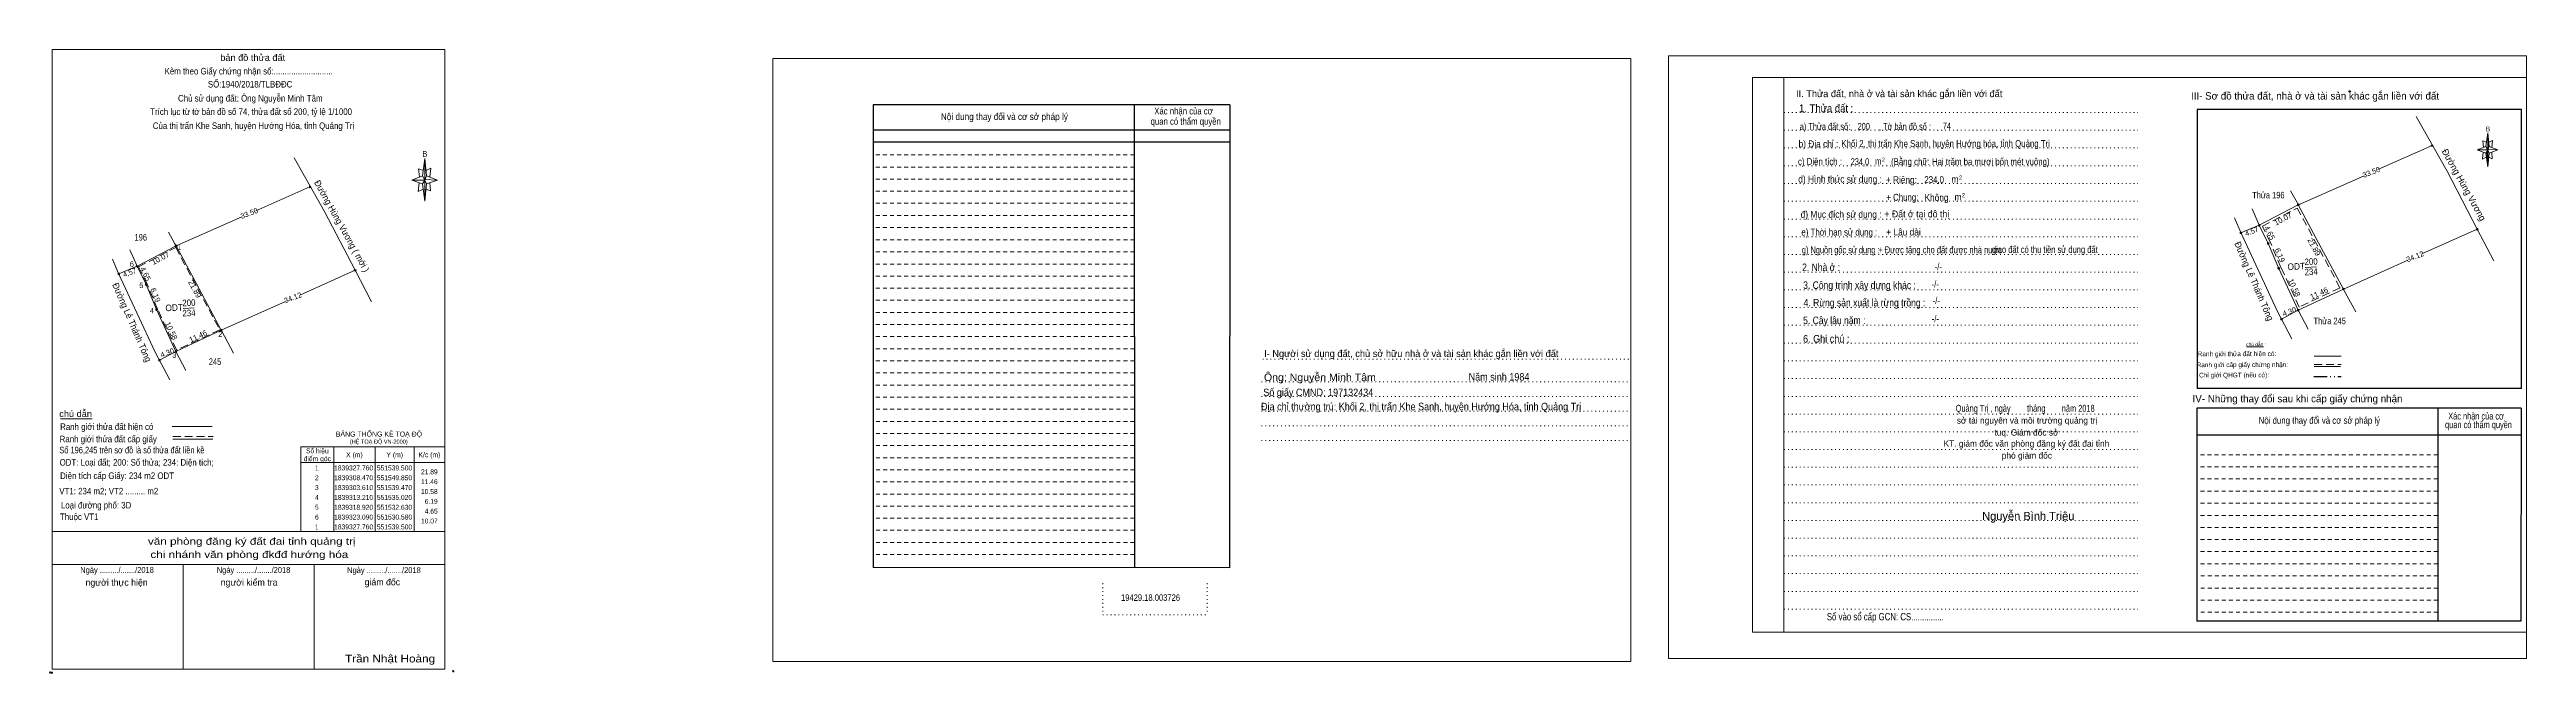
# Model space of a CAD drawing. Header units: metres. Extents: x 551510 to 552078, y 1839230 to 1839373.
import ezdxf
from ezdxf.enums import TextEntityAlignment as Align

# ---------------------------------------------------------------- set-up
doc = ezdxf.new("R2010")
doc.units = ezdxf.units.M
doc.header["$LTSCALE"] = 0.6
doc.header["$PDMODE"] = 32
doc.header["$PDSIZE"] = 0.3
for name, pattern in [('DASH_DOUBLE_DOT', [9.2, 5, -1.2, 0.3, -1.2, 0.3, -1.2]), ('DOTTED', [1.5, 0.3, -1.2]), ('MEDIUM_DASHED', [4.5, 3, -1.5]), ('SHORT_DASHED', [2.7, 1.5, -1.2])]:
    doc.linetypes.add(name, pattern=pattern)
for name, color, linetype, lineweight in [('1', 7, 'DOTTED', 13), ('10', 7, 'Continuous', 13), ('11', 7, 'Continuous', 13), ('17', 7, 'Continuous', 13), ('2', 7, 'SHORT_DASHED', 13), ('28', 7, 'Continuous', 25), ('5', 7, 'Continuous', 13), ('55', 7, 'Continuous', 13), ('6', 7, 'Continuous', 13), ('63', 7, 'Continuous', 13), ('8', 7, 'Continuous', 13)]:
    doc.layers.add(name, color=color, linetype=linetype, lineweight=lineweight)
doc.layers.add('18', color=7, linetype='Continuous')
doc.layers.add('62', color=7, linetype='Continuous')

msp = doc.modelspace()

# ---------------------------------------------------------------- hatches: boundary and pattern name
at = {"layer": '63'}
for points in [[(552056.7, 1839350.71, 1), (552056.3, 1839350.71, 1)], [(551570.37, 1839341.29, 1), (551569.97, 1839341.29, 1)], [(552026.03, 1839337.18, 1), (552025.63, 1839337.18, 1)], [(552012.89, 1839330.78, 1), (552012.49, 1839330.78, 1)], [(552017.11, 1839332.51, 1), (552016.71, 1839332.51, 1)], [(552067.06, 1839331.6, 1), (552066.66, 1839331.6, 1)], [(551539.7, 1839327.76, 1), (551539.3, 1839327.76, 1)], [(552019.16, 1839328.34, 1), (552018.76, 1839328.34, 1)], [(551526.56, 1839321.36, 1), (551526.16, 1839321.36, 1)], [(551530.78, 1839323.09, 1), (551530.38, 1839323.09, 1)], [(551532.83, 1839318.92, 1), (551532.43, 1839318.92, 1)], [(551580.73, 1839322.18, 1), (551580.33, 1839322.18, 1)], [(552021.55, 1839322.63, 1), (552021.15, 1839322.63, 1)], [(551535.22, 1839313.21, 1), (551534.82, 1839313.21, 1)], [(552026, 1839313.03, 1), (552025.6, 1839313.03, 1)], [(552036.38, 1839317.89, 1), (552035.98, 1839317.89, 1)], [(551550.05, 1839308.47, 1), (551549.65, 1839308.47, 1)], [(552022.2, 1839311.01, 1), (552021.8, 1839311.01, 1)], [(551535.87, 1839301.59, 1), (551535.47, 1839301.59, 1)], [(551539.67, 1839303.61, 1), (551539.27, 1839303.61, 1)]]:
    msp.add_hatch(color=256, dxfattribs=at).paths.add_polyline_path(points)
at = {"layer": '8'}
for points in [[(552069.24, 1839353.65), (552069.56, 1839350.53), (552069.24, 1839349.73)], [(552069.24, 1839349.73), (552069.24, 1839345.89), (552068.84, 1839349.01)]]:
    msp.add_hatch(color=256, dxfattribs=at).paths.add_polyline_path(points)

# ---------------------------------------------------------------- linework, layer by layer
at = {"layer": '1', "linetype": 'Continuous'}
for p, q in [((551900.74, 1839366.33), (552078.13, 1839366.33)), ((551900.74, 1839366.33), (551900.74, 1839239.35)), ((552078.13, 1839366.33), (552078.13, 1839238.3)), ((551900.74, 1839239.35), (552078.13, 1839239.35))]:
    msp.add_line(p, q, dxfattribs=at)
at = {"layer": '1'}
for p, q in [((551907.94, 1839366.33), (551907.94, 1839239.35)), ((551907.94, 1839366.33), (551907.94, 1839239.35)), ((551908.01, 1839358.27), (551989.03, 1839358.27)), ((551908.01, 1839354.22), (551989.03, 1839354.22)), ((551908.01, 1839350.18), (551989.03, 1839350.18)), ((551908.01, 1839346.11), (551989.03, 1839346.11)), ((551908.01, 1839342.05), (551989.03, 1839342.05)), ((551908.01, 1839337.99), (551989.03, 1839337.99)), ((551908.01, 1839333.92), (551989.03, 1839333.92)), ((551908.01, 1839329.87), (551989.03, 1839329.87)), ((551908.01, 1839325.81), (551989.03, 1839325.81)), ((551908.01, 1839321.75), (551989.03, 1839321.75)), ((551908.01, 1839317.68), (551989.03, 1839317.68)), ((551908.01, 1839313.65), (551989.03, 1839313.65)), ((551908.01, 1839309.59), (551989.03, 1839309.59)), ((551788.51, 1839301.83), (551872.89, 1839301.83)), ((551908.01, 1839305.51), (551989.03, 1839305.51)), ((551908.01, 1839301.46), (551989.03, 1839301.46)), ((551788.23, 1839296.66), (551872.61, 1839296.66)), ((551908.01, 1839297.39), (551989.03, 1839297.39)), ((551788.23, 1839293.31), (551872.61, 1839293.31)), ((551788.23, 1839289.95), (551872.61, 1839289.95)), ((551908.01, 1839293.33), (551989.03, 1839293.33)), ((551788.23, 1839286.59), (551872.61, 1839286.59)), ((551908.01, 1839289.28), (551989.03, 1839289.28)), ((551908.01, 1839285.22), (551989.03, 1839285.22)), ((551788.23, 1839283.25), (551872.61, 1839283.25)), ((551908.01, 1839281.15), (551989.03, 1839281.15)), ((551908.01, 1839277.09), (551989.03, 1839277.09)), ((551908.01, 1839273.04), (551989.03, 1839273.04)), ((551908.01, 1839268.99), (551989.03, 1839268.99)), ((551908.01, 1839264.92), (551989.03, 1839264.92)), ((551908.01, 1839260.86), (551989.03, 1839260.86)), ((551908.01, 1839256.79), (551989.03, 1839256.79)), ((551751.87, 1839250.53), (551751.87, 1839243.34)), ((551775.82, 1839250.53), (551775.82, 1839243.34)), ((551908.01, 1839252.75), (551989.03, 1839252.75)), ((551908.01, 1839248.69), (551989.03, 1839248.69)), ((551908.01, 1839244.63), (551989.03, 1839244.63)), ((551751.87, 1839243.34), (551775.82, 1839243.34))]:
    msp.add_line(p, q, dxfattribs=at)
at = {"layer": '1', "linetype": 'Continuous'}
for points in [[(551676.27, 1839232.67), (551872.91, 1839232.67), (551872.91, 1839370.66), (551676.27, 1839370.66)], [(551676.27, 1839370.66), (551872.91, 1839370.66), (551872.91, 1839232.67), (551676.27, 1839232.67)], [(551676.27, 1839232.67), (551872.91, 1839232.67), (551872.91, 1839370.66), (551676.27, 1839370.66)], [(551881.49, 1839233.31), (552078.13, 1839233.31), (552078.13, 1839371.31), (551881.49, 1839371.31)], [(551907.94, 1839366.33), (552078.13, 1839366.33), (552078.13, 1839239.35), (551907.94, 1839239.35)]]:
    msp.add_lwpolyline(points, close=True, dxfattribs=at)
at = {"layer": '1', "linetype": 'MEDIUM_DASHED'}
msp.add_lwpolyline([(551539.4, 1839327.42), (551549.5, 1839308.58), (551539.59, 1839303.94), (551535.25, 1839313.31), (551532.86, 1839319.02), (551530.91, 1839322.98)], close=True, dxfattribs=at)
at = {"layer": '10'}
for p, q in [((552016.91, 1839332.51), (552015.25, 1839336.27)), ((552016.91, 1839332.51), (552025.83, 1839337.18)), ((552024.06, 1839340.35), (552025.57, 1839337.68)), ((552025.57, 1839337.68), (552025.85, 1839337.19)), ((551537.73, 1839330.93), (551539.24, 1839328.26)), ((552012.65, 1839330.86), (552011.22, 1839334.16)), ((552012.69, 1839330.78), (552016.91, 1839332.51)), ((552016.91, 1839332.51), (552018.96, 1839328.34)), ((551526.32, 1839321.44), (551524.89, 1839324.74)), ((551530.58, 1839323.09), (551528.92, 1839326.85)), ((551530.58, 1839323.09), (551539.5, 1839327.76)), ((551539.24, 1839328.26), (551539.52, 1839327.77)), ((552018.96, 1839328.34), (552021.35, 1839322.63)), ((552036.18, 1839317.89), (552031.11, 1839327.34)), ((551526.36, 1839321.36), (551530.58, 1839323.09)), ((551530.58, 1839323.09), (551532.63, 1839318.92)), ((552027.42, 1839322.85), (552029.98, 1839322.98)), ((551541.09, 1839313.43), (551543.65, 1839313.56)), ((551549.85, 1839308.47), (551544.78, 1839317.92)), ((552022, 1839311.01), (552025.8, 1839313.03)), ((552036.18, 1839317.89), (552025.8, 1839313.03)), ((552028.09, 1839308.68), (552025.8, 1839313.03)), ((552039, 1839312.64), (552036.22, 1839317.82)), ((551549.85, 1839308.47), (551539.47, 1839303.61)), ((551552.67, 1839303.22), (551549.89, 1839308.4)), ((551535.67, 1839301.59), (551539.47, 1839303.61)), ((551541.76, 1839299.26), (551539.47, 1839303.61))]:
    msp.add_line(p, q, dxfattribs=at)
for points in [[(552012.65, 1839330.86), (552021.03, 1839312.88), (552024.35, 1839306.51)], [(551526.32, 1839321.44), (551534.7, 1839303.46), (551538.02, 1839297.09)], [(551532.63, 1839318.92), (551535.02, 1839313.21), (551539.47, 1839303.61)]]:
    msp.add_lwpolyline(points, dxfattribs=at)
at = {"layer": '11'}
msp.add_line((552021.35, 1839322.63), (552025.8, 1839313.03), dxfattribs=at)
at = {"layer": '11', "linetype": 'MEDIUM_DASHED'}
msp.add_lwpolyline([(552025.61, 1839336.44), (552035.42, 1839318.14), (552026.07, 1839313.76), (552021.85, 1839322.85), (552019.46, 1839328.56), (552017.64, 1839332.27)], close=True, dxfattribs=at)
at = {"layer": '17'}
msp.add_line((551513.03, 1839288.18), (551520.27, 1839288.18), dxfattribs=at)
at = {"layer": '2', "linetype": 'Continuous', "lineweight": 25}
for p, q in [((551780.98, 1839360.08), (551699.27, 1839360.08)), ((551699.27, 1839360.08), (551699.27, 1839254.17)), ((551759.09, 1839360.08), (551759.12, 1839254.07)), ((551780.98, 1839354.29), (551699.36, 1839354.29)), ((551780.98, 1839351.51), (551699.36, 1839351.51))]:
    msp.add_line(p, q, dxfattribs=at)
at = {"layer": '2'}
for p, q in [((551759.09, 1839348.59), (551699.25, 1839348.59)), ((551759.09, 1839345.81), (551699.25, 1839345.81)), ((551759.09, 1839345.81), (551699.27, 1839345.81)), ((551759.09, 1839343.04), (551699.27, 1839343.04)), ((551759.09, 1839340.27), (551699.27, 1839340.27)), ((551759.09, 1839337.51), (551699.27, 1839337.51)), ((551759.09, 1839334.72), (551699.27, 1839334.72)), ((551759.09, 1839331.95), (551699.27, 1839331.95)), ((551759.11, 1839329.19), (551699.27, 1839329.19)), ((551759.11, 1839326.4), (551699.27, 1839326.4)), ((551759.11, 1839323.62), (551699.27, 1839323.62)), ((551759.11, 1839320.87), (551699.27, 1839320.87)), ((551759.11, 1839318.09), (551699.27, 1839318.09)), ((551759.11, 1839315.33), (551699.27, 1839315.33)), ((551759.11, 1839312.55), (551699.27, 1839312.55)), ((551759.11, 1839309.78), (551699.27, 1839309.78)), ((551759.11, 1839307.01), (551699.27, 1839307.01)), ((551759.11, 1839304.23), (551699.27, 1839304.23)), ((551759.11, 1839301.46), (551699.27, 1839301.46)), ((551759.11, 1839298.69), (551699.27, 1839298.69)), ((551759.11, 1839295.91), (551699.27, 1839295.91)), ((551759.11, 1839293.14), (551699.27, 1839293.14)), ((551759.12, 1839290.37), (551699.27, 1839290.37)), ((551759.12, 1839287.6), (551699.27, 1839287.6)), ((551759.12, 1839284.83), (551699.27, 1839284.83)), ((551759.12, 1839282.06), (551699.27, 1839282.06)), ((551759.12, 1839279.28), (551699.27, 1839279.28)), ((551759.12, 1839276.52), (551699.27, 1839276.52)), ((551759.12, 1839273.75), (551699.27, 1839273.75)), ((552057.79, 1839277.17), (552002.62, 1839277.17)), ((552057.79, 1839274.41), (552002.62, 1839274.41)), ((551759.12, 1839270.96), (551699.27, 1839270.96)), ((551759.12, 1839268.19), (551699.27, 1839268.19)), ((552057.79, 1839271.63), (552002.62, 1839271.63)), ((552057.79, 1839268.87), (552002.62, 1839268.87)), ((551759.12, 1839265.41), (551699.27, 1839265.41)), ((551759.12, 1839262.66), (551699.27, 1839262.66)), ((552057.81, 1839266.09), (552002.62, 1839266.09)), ((552057.81, 1839263.31), (552002.62, 1839263.31)), ((551759.12, 1839259.88), (551699.27, 1839259.88)), ((551759.12, 1839257.11), (551699.27, 1839257.11)), ((552057.81, 1839260.55), (552002.62, 1839260.55)), ((552057.81, 1839257.78), (552002.62, 1839257.78)), ((552057.81, 1839254.99), (552002.62, 1839254.99)), ((552057.84, 1839252.23), (552002.62, 1839252.23)), ((552057.84, 1839249.45), (552002.62, 1839249.45)), ((552057.84, 1839246.7), (552002.62, 1839246.7)), ((552057.84, 1839243.91), (552002.62, 1839243.91))]:
    msp.add_line(p, q, dxfattribs=at)
at = {"layer": '2', "linetype": 'Continuous', "lineweight": 25}
msp.add_lwpolyline([(551780.98, 1839360.08), (551780.93, 1839254.05), (551699.27, 1839254.17)], dxfattribs=at)
at = {"layer": '28'}
for p, q in [((552002.69, 1839358.99), (552002.69, 1839295.12)), ((552076.98, 1839295.12), (552002.69, 1839295.12)), ((552057.79, 1839290.63), (552057.84, 1839241.87)), ((552076.91, 1839290.63), (552076.87, 1839241.87)), ((552076.91, 1839284.43), (552002.62, 1839284.43)), ((552076.87, 1839241.87), (552002.62, 1839241.87))]:
    msp.add_line(p, q, dxfattribs=at)
at = {"layer": '28', "linetype": 'SHORT_DASHED', "lineweight": 13}
msp.add_line((552057.79, 1839279.95), (552002.62, 1839279.95), dxfattribs=at)
at = {"layer": '28'}
for points in [[(552076.98, 1839295.12), (552076.98, 1839358.99), (552002.69, 1839358.99)], [(552076.91, 1839290.63), (552002.62, 1839290.63), (552002.62, 1839241.87)]]:
    msp.add_lwpolyline(points, dxfattribs=at)
msp.add_point((552037.63, 1839363.12), dxfattribs=at)
at = {"layer": '5'}
for p, q in [((551595.98, 1839343.84), (551596.48, 1839347.74)), ((551595.98, 1839341.94), (551593.48, 1839342.84)), ((551596.88, 1839341.94), (551596.48, 1839338.04)), ((551596.88, 1839343.84), (551599.38, 1839342.84)), ((551597.68, 1839342.24), (551597.78, 1839340.34)), ((551597.78, 1839340.34), (551596.78, 1839340.74)), ((551511.11, 1839262.4), (551601.11, 1839262.4)), ((551511.11, 1839254.8), (551600.91, 1839254.8)), ((551511.11, 1839254.8), (551600.91, 1839254.8)), ((551511.11, 1839254.8), (551600.91, 1839254.8)), ((551541.11, 1839230.9), (551541.11, 1839254.8)), ((551571.11, 1839230.9), (551571.11, 1839254.8))]:
    msp.add_line(p, q, dxfattribs=at)
for points in [[(551511.11, 1839372.7), (551601.11, 1839372.7), (551601.11, 1839230.9), (551511.11, 1839230.9)], [(551596.48, 1839347.74), (551596.88, 1839343.84), (551596.48, 1839342.84)], [(551596.48, 1839342.84), (551593.48, 1839342.84), (551595.98, 1839343.84), (551596.88, 1839341.94), (551599.38, 1839342.84), (551596.48, 1839342.94)], [(551596.48, 1839342.84), (551596.48, 1839338.04), (551595.98, 1839341.94)]]:
    msp.add_lwpolyline(points, close=True, dxfattribs=at)
for points in [[(551596.48, 1839342.84), (551595.98, 1839343.84), (551593.48, 1839342.84)], [(551595.18, 1839342.24), (551594.98, 1839340.24), (551596.08, 1839340.74)], [(551596.18, 1839345.04), (551595.08, 1839345.44), (551595.28, 1839343.54)], [(551596.48, 1839342.84), (551596.88, 1839341.94), (551599.38, 1839342.84)], [(551596.78, 1839345.04), (551597.88, 1839345.54), (551597.68, 1839343.54)], [(551601.11, 1839230.9), (551511.11, 1839230.9), (551511.11, 1839254.8)]]:
    msp.add_lwpolyline(points, dxfattribs=at)
for p in [(551510.64, 1839230.13), (551511.04, 1839230.06)]:
    msp.add_point(p, dxfattribs=at)
at = {"layer": '55'}
for p, q in [((552056.5, 1839350.71), (552044.06, 1839345.22)), ((551570.17, 1839341.29), (551557.73, 1839335.8)), ((552040.9, 1839343.83), (552025.85, 1839337.19)), ((551554.57, 1839334.41), (551539.52, 1839327.77)), ((552066.86, 1839331.6), (552054.17, 1839325.93)), ((552050.91, 1839324.47), (552036.18, 1839317.89)), ((551580.53, 1839322.18), (551567.84, 1839316.51)), ((551564.58, 1839315.05), (551549.85, 1839308.47)), ((552013.95, 1839304.64), (552017.83, 1839304.63)), ((552029.46, 1839302.56), (552035.68, 1839302.56)), ((552029.51, 1839300.19), (552035.5, 1839300.19)), ((552029.51, 1839300.19), (552035.5, 1839300.19))]:
    msp.add_line(p, q, dxfattribs=at)
at = {"layer": '55', "linetype": 'DASH_DOUBLE_DOT', "lineweight": 25}
msp.add_line((552029.42, 1839297.89), (552035.65, 1839297.89), dxfattribs=at)
at = {"layer": '55', "linetype": 'MEDIUM_DASHED'}
msp.add_line((552029.5, 1839300.59), (552035.63, 1839300.59), dxfattribs=at)
at = {"layer": '6'}
for p, q in [((551538.63, 1839286.44), (551547.77, 1839286.44)), ((551538.77, 1839283.51), (551547.91, 1839283.51))]:
    msp.add_line(p, q, dxfattribs=at)
at = {"layer": '6', "linetype": 'MEDIUM_DASHED'}
msp.add_line((551538.77, 1839284.13), (551547.97, 1839284.13), dxfattribs=at)
at = {"layer": '6'}
msp.add_point((551603.01, 1839230.4), dxfattribs=at)
at = {"layer": '63'}
for p, q in [((552031.11, 1839327.34), (552025.83, 1839337.18)), ((551544.78, 1839317.92), (551539.5, 1839327.76)), ((551575.64, 1839281.75), (551575.64, 1839262.4)), ((551585.09, 1839281.75), (551585.09, 1839262.4)), ((551594.09, 1839281.75), (551594.09, 1839262.4)), ((551568.08, 1839278.15), (551601.11, 1839278.15))]:
    msp.add_line(p, q, dxfattribs=at)
for points in [[(552052.85, 1839357.36), (552059.92, 1839344.88), (552066.86, 1839331.6), (552070.63, 1839324.38)], [(551566.52, 1839347.94), (551573.59, 1839335.46), (551580.53, 1839322.18), (551584.3, 1839314.96)]]:
    msp.add_lwpolyline(points, dxfattribs=at)
msp.add_lwpolyline([(551568.08, 1839281.75), (551601.11, 1839281.75), (551601.11, 1839262.4), (551568.08, 1839262.4)], close=True, dxfattribs=at)
for centre in [(552056.5, 1839350.71), (551570.17, 1839341.29), (552012.69, 1839330.78), (552016.91, 1839332.51), (552066.86, 1839331.6), (552018.96, 1839328.34), (551526.36, 1839321.36), (551530.58, 1839323.09), (551532.63, 1839318.92), (551580.53, 1839322.18), (552025.8, 1839313.03), (552036.18, 1839317.89), (551549.85, 1839308.47), (552022, 1839311.01), (551535.67, 1839301.59), (551539.47, 1839303.61)]:
    msp.add_circle(centre, 0.2, dxfattribs=at)
at = {"layer": '63', "linetype": 'MEDIUM_DASHED'}
for centre in [(552025.83, 1839337.18), (551539.5, 1839327.76), (552021.35, 1839322.63), (551535.02, 1839313.21)]:
    msp.add_circle(centre, 0.2, dxfattribs=at)
at = {"layer": '8'}
for p, q in [((552068.84, 1839350.53), (552069.24, 1839353.65)), ((552068.84, 1839349.01), (552066.84, 1839349.73)), ((552069.56, 1839349.01), (552069.24, 1839345.89)), ((552070.28, 1839347.73), (552069.48, 1839348.05)), ((552069.56, 1839350.53), (552071.56, 1839349.73)), ((552070.2, 1839349.25), (552070.28, 1839347.73))]:
    msp.add_line(p, q, dxfattribs=at)
for points in [[(552069.24, 1839353.65), (552069.56, 1839350.53), (552069.24, 1839349.73)], [(552069.24, 1839349.73), (552066.84, 1839349.73), (552068.84, 1839350.53), (552069.56, 1839349.01), (552071.56, 1839349.73), (552069.24, 1839349.81)], [(552069.24, 1839349.73), (552069.24, 1839345.89), (552068.84, 1839349.01)]]:
    msp.add_lwpolyline(points, close=True, dxfattribs=at)
for points in [[(552069.24, 1839349.73), (552068.84, 1839350.53), (552066.84, 1839349.73)], [(552068.2, 1839349.25), (552068.04, 1839347.65), (552068.92, 1839348.05)], [(552069, 1839351.49), (552068.12, 1839351.81), (552068.28, 1839350.29)], [(552069.24, 1839349.73), (552069.56, 1839349.01), (552071.56, 1839349.73)], [(552069.48, 1839351.49), (552070.36, 1839351.89), (552070.2, 1839350.29)]]:
    msp.add_lwpolyline(points, dxfattribs=at)

# ---------------------------------------------------------------- texts
at = {"layer": '1'}
for s, height, width, p in [('BẢNG THỐNG KÊ TOẠ ĐỘ ', 1.15, 0.95, (551576.1, 1839284.12)), ('(HỆ TOẠ ĐỘ VN-2000)', 0.93, 0.9, (551579.3, 1839282.5))]:
    msp.add_text(s, height=height, dxfattribs=dict(at, width=width)).set_placement(p)
at = {"layer": '10'}
for s, height, rotation, p in [('Đường Hùng Vương', 1.5, 299.102, (552063.1459, 1839341.3698)), ('33.50', 1.2, 21.13, (552042.7937, 1839344.0825)), ('33.50', 1.2, 21.13, (551556.4637, 1839334.6625)), ('4.57', 1.2, 21.13, (552015.3837, 1839330.5418)), ('34.12', 1.2, 21.13, (552052.8087, 1839324.7706)), ('4,57', 1.2, 21.13, (551529.0537, 1839321.1218)), ('34.12', 1.2, 21.13, (551566.4787, 1839315.3506)), ('4.30', 1.2, 21.13, (552024.0137, 1839312.1695)), ('4,30', 1.2, 21.13, (551537.6837, 1839302.7495))]:
    msp.add_text(s, height=height, rotation=rotation, dxfattribs=at).set_placement(p, align=Align.CENTER)
for s, rotation, width, p in [('Đường Hùng Vương ( mới )', 299.102, 0.95, (551576.817, 1839331.9448)), ('Đường Lê Thánh Tông', 293.369, 0.95, (552015.0161, 1839319.3925)), ('ODT', 2.831, 0.95, (552025.418, 1839322.3198)), ('200', 2.831, 0.9, (552028.803, 1839323.4233)), ('Đường Lê Thánh Tông', 293.369, 0.95, (551528.6861, 1839309.9725)), ('234', 2.831, 0.9, (552028.823, 1839321.0933)), ('ODT', 2.831, 0.95, (551539.088, 1839312.8998)), ('200', 2.831, 0.9, (551542.473, 1839314.0033)), ('234', 2.831, 0.9, (551542.493, 1839311.6733))]:
    msp.add_text(s, height=1.5, rotation=rotation, dxfattribs=dict(at, width=width)).set_placement(p, align=Align.CENTER)
at = {"layer": '10', "width": 0.85}
for s, p in [('Thửa 196', (552018.985, 1839338.64)), ('196', (551531.4, 1839328.99)), ('Thửa 245', (552033.04, 1839309.84)), ('245', (551548.415, 1839300.53))]:
    msp.add_text(s, height=1.5, dxfattribs=at).set_placement(p, align=Align.CENTER)
at = {"layer": '18'}
for s, height, p in [('II. Thửa đất, nhà ở và tài sản khác gắn liền với đất', 1.58, (551934.38, 1839361.82)), ('sở tài nguyên và môi trường quảng trị', 1.436, (551963.68, 1839287.09)), ('tuq. Giám đốc sở', 1.436, (551963.55, 1839284.35)), ('KT. giám đốc văn phòng đăng ký đất đai tỉnh', 1.436, (551963.53, 1839281.81)), ('phó giám đốc', 1.436, (551963.64, 1839279.07)), ('Nguyễn Bình Triệu', 1.896, (551963.95, 1839264.99))]:
    msp.add_text(s, height=height, dxfattribs=at).set_placement(p, align=Align.CENTER)
for s, height, width, p in [('1. Thửa đất :', 1.8, 0.9, (551917.645, 1839358.37)), ('a) Thửa đất số:              , Tờ bản đồ số : ', 1.581, 0.8, (551926.855, 1839354.31)), ('200', 1.576, 0.8, (551926.26, 1839354.34)), ('74', 1.576, 0.8, (551945.31, 1839354.42)), ('c) Diện tích :                                                   ', 1.581, 0.85, (551928.955, 1839346.29)), ('b) Địa chỉ : ', 1.581, 0.9, (551916.135, 1839350.34)), ('Khối 2, thị trấn Khe Sanh, huyện Hướng hóa, tỉnh Quảng Trị', 1.576, 0.85, (551945.03, 1839350.41)), ('234,0', 1.576, 0.8, (551925.38, 1839346.26)), (' m', 1.581, 0.85, (551929.325, 1839346.34)), ('2', 0.9583, 0.75, (551930.75, 1839347.02)), ('(Bằng chữ: Hai trăm ba mươi bốn mét vuông)', 1.576, 0.85, (551950.68, 1839346.26)), ('d) Hình thức sử dụng :', 1.581, 0.9, (551920.83, 1839342.27)), ('+ Riêng: ', 1.581, 0.9, (551935.145, 1839342.11)), ('234,0', 1.576, 0.85, (551942.395, 1839342.15)), (' m', 1.581, 0.9, (551946.9, 1839342.25)), ('2', 0.9581, 0.8, (551948.445, 1839342.92)), ('đ) Mục đích sử dụng :', 1.581, 0.9, (551921.065, 1839334.2)), ('+ Đất ở tại đô thị', 1.58, 0.95, (551938.41, 1839334.29)), ('       + Chung:', 1.581, 0.85, (551933.35, 1839338.1)), ('Không', 1.581, 0.9, (551942.935, 1839338.05)), (' m', 1.581, 0.9, (551947.59, 1839338.2)), ('2', 0.9581, 0.8, (551949.135, 1839338.89)), ('e) Thời hạn sử dụng :', 1.581, 0.85, (551920.65, 1839330.13)), ('g) Nguồn gốc sử dụng :', 1.581, 0.8, (551920.96, 1839326.07)), ('2. Nhà ở :', 1.725, 0.85, (551916.48, 1839322)), ('+ Được tặng cho đất được nhà nước  ', 1.58, 0.75, (551944.23, 1839326.08)), ('giao đất có thu tiền sử dụng đất', 1.58, 0.75, (551967.75, 1839326.16)), ('3. Công trình xây dựng khác :', 1.725, 0.85, (551925.285, 1839317.92)), ('4. Rừng sản xuất là rừng trồng :', 1.725, 0.85, (551926.43, 1839313.91)), ('5. Cây lâu năm :', 1.725, 0.85, (551919.505, 1839309.86)), ('6. Ghi chú :', 1.725, 0.9, (551917.655, 1839305.64)), ('Quảng Trị , ngày        tháng        năm 2018', 1.58, 0.8, (551963.24, 1839289.8)), ('19429.18.003726', 1.48, 0.85, (551762.805, 1839246.52)), ('Số vào sổ cấp GCN: CS...............', 1.676, 0.8, (551931.195, 1839242.06))]:
    msp.add_text(s, height=height, dxfattribs=dict(at, width=width)).set_placement(p, align=Align.CENTER)
at = {"layer": '2'}
for s, width, p in [('Nội dung thay đổi và cơ sở pháp lý', 0.9, (551729.32, 1839356.58)), ('Nội dung thay đổi và cơ sở pháp lý', 0.9, (551729.32, 1839356.58)), ('Xác nhận của cơ', 0.85, (551770.37, 1839357.86)), ('Xác nhận của cơ', 0.85, (551770.37, 1839357.86)), (' quan có thẩm quyền', 0.85, (551770.63, 1839355.49)), (' quan có thẩm quyền', 0.85, (551770.63, 1839355.49))]:
    msp.add_text(s, height=1.562, dxfattribs=dict(at, width=width)).set_placement(p, align=Align.CENTER)
at = {"layer": '28'}
for s, height, p in [('III- Sơ đồ thửa đất, nhà ở và tài sản khác gắn liền với đất', 1.676, (552029.68, 1839361.27)), ('I- Người sử dụng đất, chủ sở hữu nhà ở và tài sản khác gắn liền với đất', 1.58, (551822.57, 1839302.34)), ('IV- Những thay đổi sau khi cấp giấy chứng nhận', 1.676, (552025.66, 1839291.97))]:
    msp.add_text(s, height=height, dxfattribs=at).set_placement(p, align=Align.CENTER)
for s, height, width, p in [('-/-', 1.581, 0.85, (551943.34, 1839322.24)), ('-/-', 1.581, 0.85, (551942.64, 1839318.23)), ('-/-', 1.581, 0.85, (551942.88, 1839314.46)), ('-/-', 1.581, 0.85, (551942.67, 1839310.3)), ('Ông: Nguyễn Minh Tâm', 1.72, 1.05, (551801.62, 1839296.83)), ('Năm sinh 1984', 1.72, 0.9, (551842.67, 1839296.93)), ('Địa chỉ thường trú: Khối 2, thị trấn Khe Sanh, huyện Hướng Hóa, tỉnh Quảng Trị', 1.72, 0.9, (551824.815, 1839290.14)), ('Số giấy CMND: 197132434', 1.72, 0.9, (551801.245, 1839293.38)), ('Nội dung thay đổi và cơ sở pháp lý', 1.581, 0.85, (552030.67, 1839287.04)), (' quan có thẩm quyền', 1.581, 0.8, (552066.9, 1839286.05)), ('Xác nhận của cơ', 1.581, 0.8, (552066.585, 1839288.03))]:
    msp.add_text(s, height=height, dxfattribs=dict(at, width=width)).set_placement(p, align=Align.CENTER)
at = {"layer": '5'}
for s, height, width, p in [('bản đồ thửa đất', 1.5, 1.05, (551557.05, 1839370.12)), ('Kèm theo Giấy chứng nhận số:...........................', 1.5, 0.9, (551556.13, 1839367.01)), ('SỐ:1940/2018/TLBĐĐC', 1.5, 0.9, (551556.455, 1839364.02)), ('Trích lục từ tờ bản đồ số 74, thửa đất số 200, tỷ lệ 1/1000 ', 1.5, 0.9, (551556.93, 1839357.74)), ('Chủ sử dụng đất: Ông Nguyễn Minh Tâm', 1.5, 0.9, (551556.49, 1839360.81)), ('Của thị trấn Khe Sanh, huyện Hướng Hóa, tỉnh Quảng Trị', 1.5, 0.9, (551557.22, 1839354.53)), ('B', 1.378, 0.75, (551596.51, 1839348.14)), ('văn phòng đăng ký đất đai tỉnh quảng trị', 1.6, 1.25, (551556.84, 1839259.35)), ('chi nhánh văn phòng đkđđ hướng hóa', 1.6, 1.25, (551556.285, 1839256.34)), ('Ngày ........./......./2018', 1.35, 0.95, (551525.96, 1839252.92)), ('Ngày ........./......./2018', 1.35, 0.95, (551557.24, 1839252.92)), ('Ngày ........./......./2018', 1.35, 0.95, (551587.12, 1839252.87)), ('Trần Nhật Hoàng', 1.75, 1.15, (551588.535, 1839232.42))]:
    msp.add_text(s, height=height, dxfattribs=dict(at, width=width)).set_placement(p, align=Align.CENTER)
for s, p in [('người thực hiện', (551525.86, 1839249.99)), ('người kiểm tra', (551556.215, 1839250.01)), ('giám đốc', (551586.765, 1839250.07))]:
    msp.add_text(s, height=1.5, dxfattribs=at).set_placement(p, align=Align.CENTER)
at = {"layer": '55', "width": 0.9}
for s, height, p in [('Ranh giới cấp giấy chứng nhận:', 1.072, (552013.0288, 1839300.0296)), ('Ranh giới thửa đất hiện có:', 1.083, (552011.7888, 1839302.5268)), ('Chỉ giới QHGT (nếu có):', 1.078, (552011.1238, 1839297.6655))]:
    msp.add_text(s, height=height, rotation=0.127, dxfattribs=at).set_placement(p, align=Align.CENTER)
at = {"layer": '55'}
msp.add_text('chú dẫn :', height=0.7975, rotation=359.976, dxfattribs=at).set_placement((552016.1598, 1839304.8489), align=Align.CENTER)
at = {"layer": '6'}
for s, width, p in [('chú dẫn', 1.05, (551512.72, 1839288.59)), ('Ranh giới thửa đất cấp giấy', 0.9, (551512.81, 1839282.81)), ('Ranh giới thửa đất hiện có ', 0.9, (551512.92, 1839285.63)), ('Số 196,245 trên sơ đồ là số thửa đất liền kề', 0.85, (551512.73, 1839280.28)), ('ODT: Loại đất; 200: Số thửa; 234: Diện tích;', 0.9, (551512.8, 1839277.47)), ('Diện tích cấp Giấy: 234 m2 ODT', 0.9, (551512.93, 1839274.41)), ('VT1: 234 m2; VT2 ......... m2', 0.9, (551512.73, 1839270.88)), ('Loại đường phố: 3D', 0.9, (551513.09, 1839267.66)), ('Thuộc VT1', 0.9, (551512.88, 1839265.02))]:
    msp.add_text(s, height=1.5, dxfattribs=dict(at, width=width)).set_placement(p)
at = {"layer": '62', "width": 0.9}
msp.add_text('+ Lâu dài', height=1.58, dxfattribs=at).set_placement((551935.375, 1839330.15), align=Align.CENTER)
at = {"layer": '63'}
for s, rotation, p in [('10.07', 27.634, (552022.6251, 1839333.3817)), ('4.65', 296.179, (552018.7144, 1839330.4857)), ('10.07', 27.634, (551536.1851, 1839324.3917)), ('6.19', 292.712, (552021.0399, 1839325.3912)), ('21.89', 298.216, (552028.9012, 1839327.2254)), ('4.65', 296.179, (551531.9144, 1839321.0957)), ('21.89', 298.216, (551543.2311, 1839317.6055)), ('10.58', 294.87, (552024.3548, 1839317.9528)), ('11.46', 25.089, (552030.865, 1839316.3419)), ('6.19', 292.712, (551534.1999, 1839316.2813)), ('10.58', 294.87, (551537.8248, 1839308.0728)), ('11.46', 25.089, (551544.795, 1839306.5219))]:
    msp.add_text(s, height=1.25, rotation=rotation, dxfattribs=at).set_placement(p, align=Align.CENTER)
for s, height, width, p in [(' 6', 1.25, 0.85, (551529.83, 1839322.98)), (' 1', 1.25, 0.75, (551540.6, 1839326.84)), (' 5', 1.25, 0.8, (551531.99, 1839318.11)), (' 4', 1.25, 0.85, (551534.43, 1839312.32)), (' 2', 1.25, 0.85, (551550.09, 1839306.94)), (' 3', 1.25, 0.8, (551539.55, 1839302.14)), ('21.89', 1.125, 0.85, (551599.44, 1839275.48)), ('11.46', 1.125, 0.85, (551599.44, 1839273.23)), ('10.58', 1.125, 0.85, (551599.44, 1839270.98)), ('4.65', 1.125, 0.85, (551599.45, 1839266.48)), ('6.19', 1.125, 0.85, (551599.45, 1839268.73)), ('10.07', 1.125, 0.85, (551599.44, 1839264.23))]:
    msp.add_text(s, height=height, dxfattribs=dict(at, width=width)).set_placement(p, align=Align.RIGHT)
for s, width, p in [('điểm góc', 0.9, (551571.865, 1839278.49)), ('Số hiệu', 0.85, (551571.86, 1839280.29)), ('X (m)', 0.95, (551580.355, 1839279.39)), ('Y (m)', 0.95, (551589.595, 1839279.39)), ('K/c (m)', 0.95, (551597.54, 1839279.39)), (' 3', 0.8, (551571.535, 1839271.88)), (' 2', 0.85, (551571.545, 1839274.13)), (' 1', 0.75, (551571.535, 1839276.38)), ('1839327.760', 0.85, (551580.18, 1839276.38)), ('1839308.470', 0.85, (551580.18, 1839274.13)), ('1839303.610', 0.85, (551580.18, 1839271.88)), ('551539.500', 0.85, (551589.545, 1839276.38)), ('551549.850', 0.85, (551589.545, 1839274.13)), ('551539.470', 0.85, (551589.545, 1839271.88)), (' 4', 0.85, (551571.535, 1839269.63)), (' 5', 0.8, (551571.545, 1839267.38)), ('1839313.210', 0.85, (551580.18, 1839269.63)), ('1839318.920', 0.85, (551580.18, 1839267.38)), ('551535.020', 0.85, (551589.545, 1839269.63)), ('551532.630', 0.85, (551589.545, 1839267.38)), (' 6', 0.85, (551571.545, 1839265.13)), (' 1', 0.75, (551571.535, 1839262.88)), ('1839323.090', 0.85, (551580.18, 1839265.13)), ('1839327.760', 0.85, (551580.18, 1839262.88)), ('551530.580', 0.85, (551589.545, 1839265.13)), ('551539.500', 0.85, (551589.545, 1839262.88))]:
    msp.add_text(s, height=1.125, dxfattribs=dict(at, width=width)).set_placement(p, align=Align.CENTER)
at = {"layer": '8', "width": 0.8}
msp.add_text('B', height=1.102, dxfattribs=at).set_placement((552069.31, 1839353.97), align=Align.CENTER)

doc.saveas('drawing.dxf')
